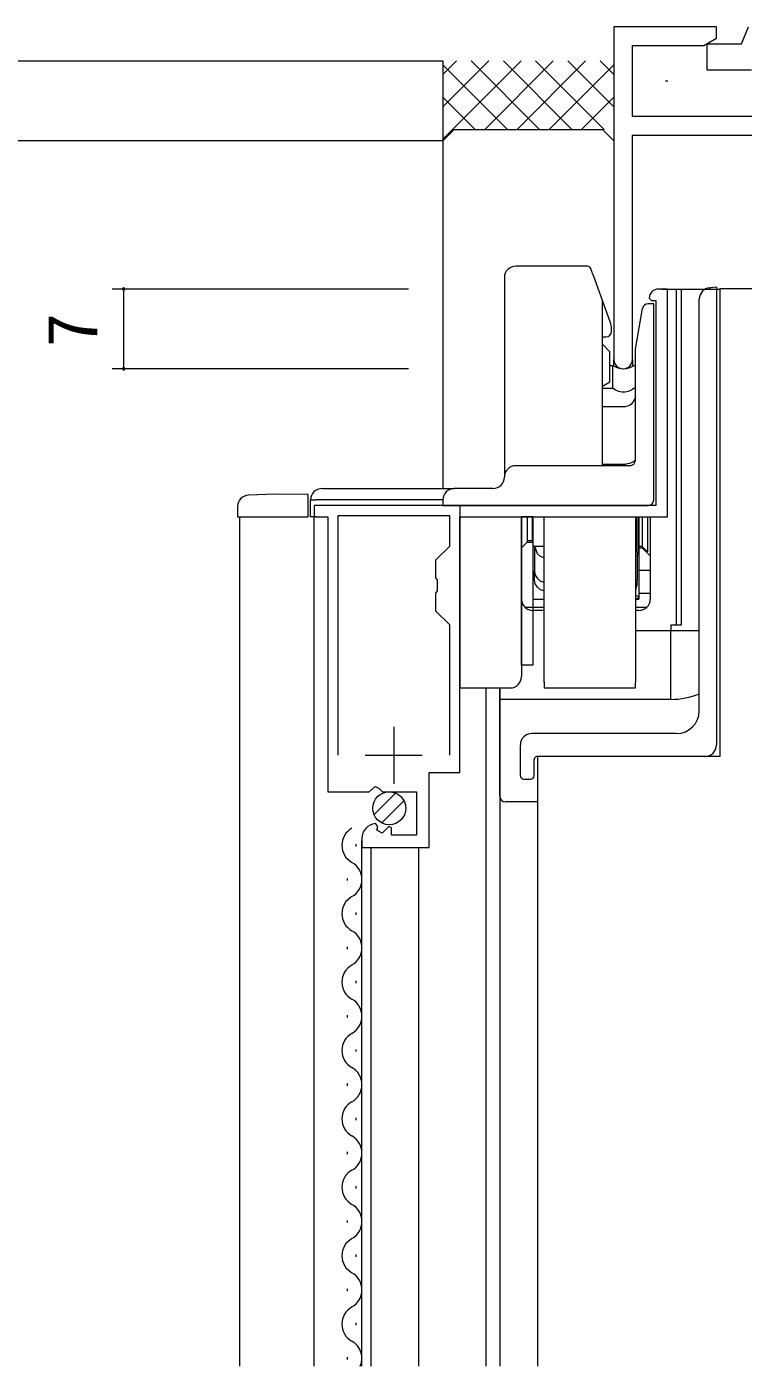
# Model space of a CAD drawing. Units: millimetres, scale not verified. Extents: x -594 to 539, y -420 to 386.
# Drawn here: x -441.1 to -378.2, y 129.5 to 247 of the extents above; entities that cross this region are included whole.
import ezdxf
from ezdxf.enums import TextEntityAlignment as Align

# ---------------------------------------------------------------- set-up
doc = ezdxf.new("R2010")
doc.units = ezdxf.units.MM
doc.header["$LTSCALE"] = 2
doc.linetypes.add('DASHED3', pattern=[4, 3, -1])
for name, color, linetype, lineweight in [('0-3_YKK_11', 7, 'Continuous', 9), ('0-4_YKK_12', 2, 'Continuous', 9), ('0-5_YSS_K', 3, 'Continuous', 9), ('0-6_YKK_13', 4, 'Continuous', 9), ('0-7_YKK_D', 6, 'Continuous', 9)]:
    doc.layers.add(name, color=color, linetype=linetype, lineweight=lineweight)
doc.styles.add('ＭＳ ゴシック', font='')
doc.styles.get('ＭＳ ゴシック').set_extended_font_data('MS Gothic')

msp = doc.modelspace()

# ---------------------------------------------------------------- linework, layer by layer
at = {"layer": '0-3_YKK_11'}
for p, q in [((-389.574, 247), (-389.574, 217.815)), ((-380.574, 247), (-389.574, 247)), ((-380.574, 246), (-380.574, 247)), ((-381.665, 245.37), (-380.574, 246)), ((-387.944, 245.37), (-381.665, 245.37)), ((-387.944, 239.13), (-387.944, 245.37)), ((-373.924, 239.13), (-387.944, 239.13)), ((-387.944, 237.5), (-371.024, 237.5)), ((-387.944, 217.815), (-387.944, 237.5)), ((-384.874, 223.997), (-385.674, 223.997)), ((-384.874, 203.997), (-384.874, 223.997)), ((-386.474, 223.197), (-386.274, 222.997)), ((-386.274, 222.997), (-385.874, 222.997)), ((-385.874, 222.997), (-385.874, 204.997)), ((-415.874, 204.997), (-415.874, 203.997)), ((-385.874, 204.997), (-415.874, 204.997)), ((-415.874, 203.997), (-414.674, 203.997)), ((-414.674, 203.997), (-414.674, 179.897)), ((-413.774, 204.097), (-413.774, 183.097)), ((-403.974, 204.097), (-413.774, 204.097)), ((-403.974, 201.447), (-403.974, 204.097)), ((-403.074, 203.997), (-384.874, 203.997)), ((-403.074, 181.597), (-403.074, 203.997)), ((-405.174, 200.247), (-403.974, 201.447)), ((-405.174, 198.667), (-405.174, 200.247)), ((-405.031, 198.476), (-405.174, 198.667)), ((-405.174, 197.326), (-405.031, 197.517)), ((-405.031, 197.517), (-405.031, 198.476)), ((-405.174, 195.747), (-405.174, 197.326)), ((-403.974, 194.547), (-405.174, 195.747)), ((-403.974, 183.097), (-403.974, 194.547)), ((-403.974, 183.097), (-403.974, 194.547)), ((-405.774, 181.597), (-403.074, 181.597)), ((-405.774, 174.997), (-405.774, 181.597)), ((-414.674, 179.897), (-411.042, 179.897)), ((-411.042, 179.897), (-410.502, 180.35)), ((-410.502, 180.35), (-410.174, 180.197)), ((-410.174, 180.197), (-409.874, 179.897)), ((-409.874, 179.897), (-406.874, 179.897)), ((-406.874, 179.897), (-406.874, 176.097)), ((-410.28, 176.845), (-410.492, 177.096)), ((-410.366, 176.526), (-410.28, 176.845)), ((-409.898, 176.256), (-410.366, 176.526)), ((-409.321, 176.833), (-409.898, 176.256)), ((-409.074, 176.73), (-409.321, 176.833)), ((-409.074, 176.097), (-409.074, 176.73)), ((-411.674, 175.801), (-411.674, 174.997)), ((-406.874, 176.097), (-409.074, 176.097)), ((-411.674, 174.997), (-405.774, 174.997))]:
    msp.add_line(p, q, dxfattribs=at)
at = {"layer": '0-3_YKK_11', "color": 2}
for p, q in [((-408.874, 185.597), (-408.874, 180.597)), ((-411.374, 183.097), (-406.374, 183.097))]:
    msp.add_line(p, q, dxfattribs=at)
at = {"layer": '0-3_YKK_11'}
for centre, radius, start, end in [((-385.674, 223.197), 0.8, 90, 179.99998), ((-388.759, 217.815), 0.815, 179.99998, 0), ((-410.374, 175.801), 1.3, 95.2159, 180.00002)]:
    msp.add_arc(centre, radius, start, end, dxfattribs=at)
at = {"layer": '0-4_YKK_12'}
for p, q in [((-380.274, 224), (-380.274, 183)), ((-377.074, 224), (-380.274, 224)), ((-389.574, 217.244), (-389.574, 217.815)), ((-387.944, 217.815), (-387.944, 217.203)), ((-422.374, 129.5), (-422.374, 204.001)), ((-415.874, 129.5), (-415.874, 204.001)), ((-400.774, 129.5), (-400.774, 189.001)), ((-399.574, 189.001), (-399.574, 129.5)), ((-380.274, 183), (-396.274, 183)), ((-396.274, 183), (-396.274, 129.5)), ((-412.174, 175.096), (-412.174, 175.296)), ((-411.674, 129.5), (-411.674, 175.599)), ((-410.874, 129.5), (-410.874, 175.001)), ((-406.674, 129.5), (-406.674, 175.001)), ((-412.934, 172.096), (-412.934, 172.297)), ((-412.174, 169.096), (-412.174, 169.296)), ((-412.934, 166.096), (-412.934, 166.296)), ((-412.174, 163.096), (-412.174, 163.297)), ((-412.934, 160.096), (-412.934, 160.296)), ((-412.174, 157.096), (-412.174, 157.296)), ((-412.934, 154.096), (-412.934, 154.296)), ((-412.174, 151.096), (-412.174, 151.296)), ((-412.934, 148.096), (-412.934, 148.296)), ((-412.174, 145.096), (-412.174, 145.296)), ((-412.934, 142.096), (-412.934, 142.296)), ((-412.174, 139.096), (-412.174, 139.296)), ((-412.934, 136.096), (-412.934, 136.296)), ((-412.174, 133.096), (-412.174, 133.296)), ((-412.934, 130.096), (-412.934, 130.296))]:
    msp.add_line(p, q, dxfattribs=at)
for centre, start, end in [((-411.715, 175.196), 119.20255, 240.79745), ((-413.392, 172.196), 299.20255, 60.79745), ((-411.715, 169.197), 119.20255, 240.79745), ((-413.392, 166.196), 299.20255, 60.79745), ((-411.715, 163.196), 119.20255, 240.79745), ((-413.392, 160.197), 299.20255, 60.79745), ((-411.715, 157.196), 119.20255, 240.79745), ((-413.392, 154.197), 299.20255, 60.79745), ((-411.715, 151.197), 119.20255, 240.79745), ((-413.392, 148.196), 299.20255, 60.79745), ((-411.715, 145.197), 119.20255, 240.79745), ((-413.392, 142.197), 299.20255, 60.79745), ((-411.715, 139.197), 119.20255, 240.79745), ((-413.392, 136.196), 299.20255, 60.79745), ((-411.715, 133.197), 119.20255, 240.79745), ((-413.392, 130.197), 336.08981, 60.79745)]:
    msp.add_arc(centre, 1.718, start, end, dxfattribs=at)
at = {"layer": '0-5_YSS_K'}
for p, q in [((-442.572, 244.001), (-404.572, 244.001)), ((-404.572, 242.803), (-403.373, 244.001)), ((-404.572, 239.974), (-400.545, 244.001)), ((-404.572, 237.146), (-397.716, 244.001)), ((-404.572, 243.658), (-398.915, 238.001)), ((-402.086, 244.001), (-396.087, 238.001)), ((-400.888, 238.001), (-394.888, 244.001)), ((-399.258, 244.001), (-393.258, 238.001)), ((-398.059, 238.001), (-392.059, 244.001)), ((-396.43, 244.001), (-390.43, 238.001)), ((-395.231, 238.001), (-389.574, 243.658)), ((-393.601, 244.001), (-389.574, 239.974)), ((-390.773, 244.001), (-389.574, 242.803)), ((-385.037, 242.262), (-384.837, 242.262)), ((-404.572, 240.83), (-401.743, 238.001)), ((-392.402, 238.001), (-389.574, 240.83)), ((-403.572, 238.001), (-404.572, 237.001)), ((-404.572, 237.001), (-404.572, 206.497))]:
    msp.add_line(p, q, dxfattribs=at)
for points in [[(-404.572, 244.001), (-404.572, 237.001), (-449.572, 237.001)], [(-403.572, 238.001), (-390.574, 238.001), (-389.574, 237.001)]]:
    msp.add_lwpolyline(points, dxfattribs=at)
at = {"layer": '0-6_YKK_13', "linetype": 'DASHED3'}
for p, q in [((-378.37, 245.501), (-377.764, 247.001)), ((-381.37, 245.501), (-378.37, 245.501)), ((-381.37, 243.201), (-381.37, 245.501)), ((-377.493, 243.201), (-381.37, 243.201)), ((-387.074, 203.997), (-387.074, 201.3)), ((-397.174, 201.8), (-396.674, 201.8)), ((-387.374, 201.3), (-387.074, 201.3)), ((-387.074, 201.3), (-386.374, 200.6)), ((-397.388, 196.1), (-395.674, 196.1)), ((-387.674, 196.1), (-386.659, 196.1))]:
    msp.add_line(p, q, dxfattribs=at)
at = {"layer": '0-6_YKK_13'}
for p, q in [((-391.876, 225.997), (-398.174, 225.997)), ((-391.589, 225.786), (-391.594, 225.799)), ((-391.574, 225.746), (-391.589, 225.786)), ((-391.551, 225.681), (-391.574, 225.746)), ((-391.519, 225.594), (-391.551, 225.681)), ((-399.174, 224.997), (-399.174, 207.497)), ((-391.48, 225.488), (-391.519, 225.594)), ((-391.436, 225.367), (-391.48, 225.488)), ((-391.389, 225.236), (-391.436, 225.367)), ((-391.339, 225.099), (-391.389, 225.236)), ((-385.374, 223.997), (-380.274, 223.997)), ((-384.074, 194.497), (-384.074, 223.997)), ((-383.66, 223.997), (-383.66, 194.497)), ((-381.16, 224.105), (-381.073, 224.113)), ((-380.575, 224.157), (-381.073, 224.113)), ((-380.575, 224.157), (-380.575, 184)), ((-389.894, 221.13), (-390.574, 222.997)), ((-387.686, 218.727), (-387.063, 222.283)), ((-386.399, 222.697), (-386.572, 222.697)), ((-386.354, 222.697), (-386.572, 222.697)), ((-386.074, 205.497), (-386.074, 222.197)), ((-382.073, 187), (-382.073, 223.109)), ((-390.574, 219.799), (-390.274, 219.799)), ((-389.774, 220.299), (-389.774, 220.446)), ((-390.574, 219.15), (-389.924, 218.5)), ((-387.68, 213.202), (-387.686, 218.727)), ((-389.924, 217.5), (-389.924, 218.5)), ((-389.924, 215.863), (-389.924, 217.5)), ((-389.924, 217.3), (-389.656, 217.3)), ((-389.656, 215.92), (-389.656, 217.3)), ((-387.791, 217.3), (-387.685, 217.3)), ((-390.574, 215.488), (-389.924, 215.863)), ((-390.574, 215.286), (-389.656, 215.286)), ((-389.656, 215.286), (-389.656, 215.92)), ((-389.412, 215.119), (-389.656, 215.286)), ((-389.145, 215.005), (-389.412, 215.119)), ((-388.036, 215.119), (-388.302, 215.005)), ((-387.791, 215.286), (-388.036, 215.119)), ((-387.791, 215.286), (-387.682, 215.286)), ((-388.866, 214.947), (-389.145, 215.005)), ((-388.582, 214.947), (-388.866, 214.947)), ((-388.302, 215.005), (-388.582, 214.947)), ((-388.044, 213.905), (-388.196, 213.784)), ((-387.904, 214.069), (-388.044, 213.905)), ((-387.783, 214.272), (-387.904, 214.069)), ((-387.681, 214.509), (-387.783, 214.272)), ((-390.574, 213.685), (-388.524, 213.685)), ((-388.357, 213.71), (-388.524, 213.685)), ((-388.196, 213.784), (-388.357, 213.71)), ((-387.675, 208.997), (-387.68, 213.202)), ((-388.176, 208.497), (-398.174, 208.497)), ((-390.574, 208.644), (-388.524, 208.644)), ((-388.356, 208.655), (-388.524, 208.644)), ((-388.192, 208.687), (-388.356, 208.655)), ((-388.038, 208.739), (-388.192, 208.687)), ((-387.898, 208.809), (-388.038, 208.739)), ((-387.776, 208.896), (-387.898, 208.809)), ((-387.675, 208.998), (-387.776, 208.896)), ((-387.672, 208.997), (-387.673, 208.997)), ((-419.274, 205.997), (-421.608, 205.915)), ((-416.374, 205.971), (-419.274, 205.997)), ((-416.374, 204.971), (-416.374, 205.971)), ((-415.174, 206.497), (-407.974, 206.497)), ((-407.974, 206.497), (-405.79, 206.497)), ((-405.79, 206.497), (-403.575, 206.497)), ((-400.174, 206.497), (-403.574, 206.497)), ((-422.574, 204.916), (-422.574, 203.997)), ((-416.174, 205.497), (-415.674, 205.497)), ((-416.174, 203.997), (-416.174, 205.497)), ((-404.574, 205.497), (-415.674, 205.497)), ((-404.574, 205.497), (-404.574, 204.997)), ((-404.574, 204.997), (-403.574, 204.997)), ((-403.574, 204.997), (-386.574, 204.997)), ((-403.074, 204.997), (-403.074, 190.997)), ((-386.374, 205.038), (-386.374, 204.997)), ((-422.574, 203.997), (-421.608, 203.997)), ((-421.608, 203.997), (-419.274, 203.997)), ((-415.674, 203.997), (-416.174, 203.997)), ((-396.674, 204), (-397.674, 204)), ((-397.674, 190.997), (-397.674, 203.997)), ((-397.674, 203.997), (-397.674, 191)), ((-396.724, 203.997), (-396.724, 201.9)), ((-396.674, 203.997), (-396.674, 191)), ((-395.674, 189.497), (-395.674, 203.997)), ((-387.674, 203.997), (-387.674, 189.497)), ((-387.524, 202.4), (-387.524, 203.997)), ((-387.374, 203.997), (-387.374, 196.971)), ((-387.374, 200.9), (-387.374, 203.997)), ((-387.374, 203.997), (-387.374, 196.8)), ((-387.074, 203.997), (-387.074, 201.4)), ((-386.624, 203.997), (-386.624, 200.95)), ((-386.374, 203.997), (-386.374, 196.8)), ((-387.524, 202.4), (-387.674, 202.4)), ((-387.524, 200.925), (-387.524, 202.4)), ((-396.724, 201.9), (-397.174, 201.9)), ((-395.674, 201.4), (-396.674, 201.4)), ((-396.524, 201.4), (-396.524, 199.256)), ((-396.258, 200.759), (-396.515, 201.4)), ((-387.074, 201.4), (-387.374, 201.4)), ((-387.074, 201.4), (-386.624, 200.95)), ((-395.998, 200.527), (-396.258, 200.759)), ((-395.674, 200.402), (-395.998, 200.527)), ((-387.374, 200.9), (-387.374, 196.971)), ((-396.524, 199.256), (-396.461, 198.908)), ((-396.524, 198.471), (-396.524, 199.256)), ((-396.461, 198.908), (-396.282, 198.604)), ((-396.282, 198.604), (-396.008, 198.381)), ((-386.374, 199.3), (-387.374, 199.3)), ((-396.461, 198.13), (-396.524, 198.471)), ((-396.278, 197.834), (-396.461, 198.13)), ((-396.004, 197.618), (-396.278, 197.834)), ((-396.008, 198.381), (-395.674, 198.268)), ((-395.674, 197.516), (-396.004, 197.618)), ((-387.524, 198.134), (-387.674, 197.593)), ((-387.524, 198.134), (-387.524, 198.471)), ((-396.674, 196.8), (-395.674, 196.8)), ((-387.674, 197.128), (-387.589, 197.112)), ((-387.589, 196.83), (-387.674, 196.814)), ((-387.674, 196.8), (-387.374, 196.8)), ((-387.589, 197.112), (-387.516, 197.09)), ((-387.516, 196.851), (-387.589, 196.83)), ((-387.516, 197.09), (-387.455, 197.064)), ((-387.455, 196.877), (-387.516, 196.851)), ((-387.455, 197.064), (-387.41, 197.035)), ((-387.41, 196.906), (-387.455, 196.877)), ((-387.41, 197.035), (-387.383, 197.004)), ((-387.383, 196.938), (-387.41, 196.906)), ((-387.383, 197.004), (-387.374, 196.971)), ((-387.374, 196.971), (-387.383, 196.938)), ((-386.374, 197.3), (-387.374, 197.3)), ((-395.674, 195.8), (-396.674, 195.8)), ((-387.374, 195.8), (-387.674, 195.8)), ((-384.574, 193.997), (-387.674, 193.997)), ((-384.574, 194.497), (-384.574, 193.997)), ((-384.093, 194.497), (-384.574, 194.497)), ((-382.073, 193.997), (-384.574, 193.997)), ((-384.574, 187.997), (-384.574, 193.997)), ((-383.66, 194.497), (-384.093, 194.497)), ((-396.674, 191), (-397.674, 191)), ((-397.674, 190.997), (-397.674, 189.997)), ((-395.674, 189.497), (-395.674, 188.997)), ((-387.674, 188.997), (-387.674, 189.497)), ((-399.574, 187.997), (-399.574, 188.994)), ((-395.674, 188.997), (-387.674, 188.997)), ((-399.574, 179.497), (-399.574, 187.997)), ((-384.574, 187.997), (-399.574, 187.997)), ((-384.073, 185), (-396.773, 185)), ((-397.773, 181.3), (-397.773, 184)), ((-396.573, 181.3), (-396.573, 182.7)), ((-381.575, 183), (-396.273, 183)), ((-397.473, 181), (-396.873, 181)), ((-410.611, 177.887), (-408.714, 179.784)), ((-409.93, 177.154), (-407.981, 179.103)), ((-396.274, 178.997), (-399.074, 178.997))]:
    msp.add_line(p, q, dxfattribs=at)
for points in [[(-390.574, 208.497), (-390.574, 222.997), (-391.339, 225.099)], [(-386.074, 222.197), (-386.074, 222.697), (-386.354, 222.697)], [(-419.274, 203.997), (-416.374, 203.997), (-416.374, 204.971)], [(-387.524, 200.925), (-387.524, 198.471), (-387.674, 198.085)], [(-403.074, 190.997), (-403.074, 188.997), (-398.674, 188.997)]]:
    msp.add_lwpolyline(points, dxfattribs=at)
at = {"layer": '0-6_YKK_13', "linetype": 'DASHED3'}
msp.add_lwpolyline([(-397.174, 203.997), (-397.174, 201.8), (-397.674, 201.3)], dxfattribs=at)
at = {"layer": '0-6_YKK_13'}
msp.add_circle((-409.274, 178.447), 1.45, dxfattribs=at)
for centre, radius, start, end in [((-398.174, 224.997), 1, 90, 180), ((-391.876, 225.697), 0.3, 20, 90), ((-381.073, 223.109), 1, 95, 180), ((-386.572, 222.197), 0.5, 90, 170.0575), ((-391.774, 220.446), 2, 0, 20), ((-390.274, 220.299), 0.5, 270, 0), ((-388.724, 218.6), 1.6, 234.34091, 305.65907), ((-398.174, 207.497), 1, 90, 180), ((-388.176, 208.997), 0.5, 270.04984, 359.8965), ((-388.176, 208.997), 0.5, 270.0498, 359.91943), ((-400.174, 207.497), 1, 270, 0), ((-421.574, 204.916), 1, 91.99998, 180), ((-415.174, 205.497), 1, 90, 180), ((-403.574, 205.497), 1, 90, 180), ((-386.574, 205.497), 0.5, 270, 0), ((-387.724, 200.9), 0.35, 278.2132, 0), ((-387.374, 196.8), 1, 270, 0), ((-398.674, 189.997), 1, 270, 0), ((-384.574, 194.497), 6.5, 270, 292.62836), ((-384.073, 187), 2, 270, 0), ((-396.773, 184), 1, 90, 180), ((-381.575, 184), 1, 270, 0), ((-396.273, 182.7), 0.3, 90, 180), ((-397.473, 181.3), 0.3, 180, 270), ((-396.873, 181.3), 0.3, 270, 0), ((-399.074, 179.497), 0.5, 180, 270)]:
    msp.add_arc(centre, radius, start, end, dxfattribs=at)
at = {"layer": '0-6_YKK_13', "linetype": 'DASHED3'}
msp.add_arc((-396.674, 196.8), 1, 180, 270, dxfattribs=at)
at = {"layer": '0-7_YKK_D'}
for p, q in [((-407.572, 223.994), (-433.574, 223.994)), ((-432.574, 223.994), (-432.574, 216.997)), ((-407.572, 216.997), (-433.574, 216.997))]:
    msp.add_line(p, q, dxfattribs=at)
for centre, start, end in [((-432.574, 223.994), 90, 270), ((-432.574, 223.994), 270, 90), ((-432.574, 216.997), 90, 270), ((-432.574, 216.997), 270, 90)]:
    msp.add_arc(centre, 0.106, start, end, dxfattribs=at)

# ---------------------------------------------------------------- texts
at = {"layer": '0-7_YKK_D', "color": 7, "style": 'ＭＳ ゴシック'}
msp.add_text('7', height=4.399, rotation=90, dxfattribs=at).set_placement((-433.574, 218.895), align=Align.BOTTOM_LEFT)

doc.saveas('drawing.dxf')
